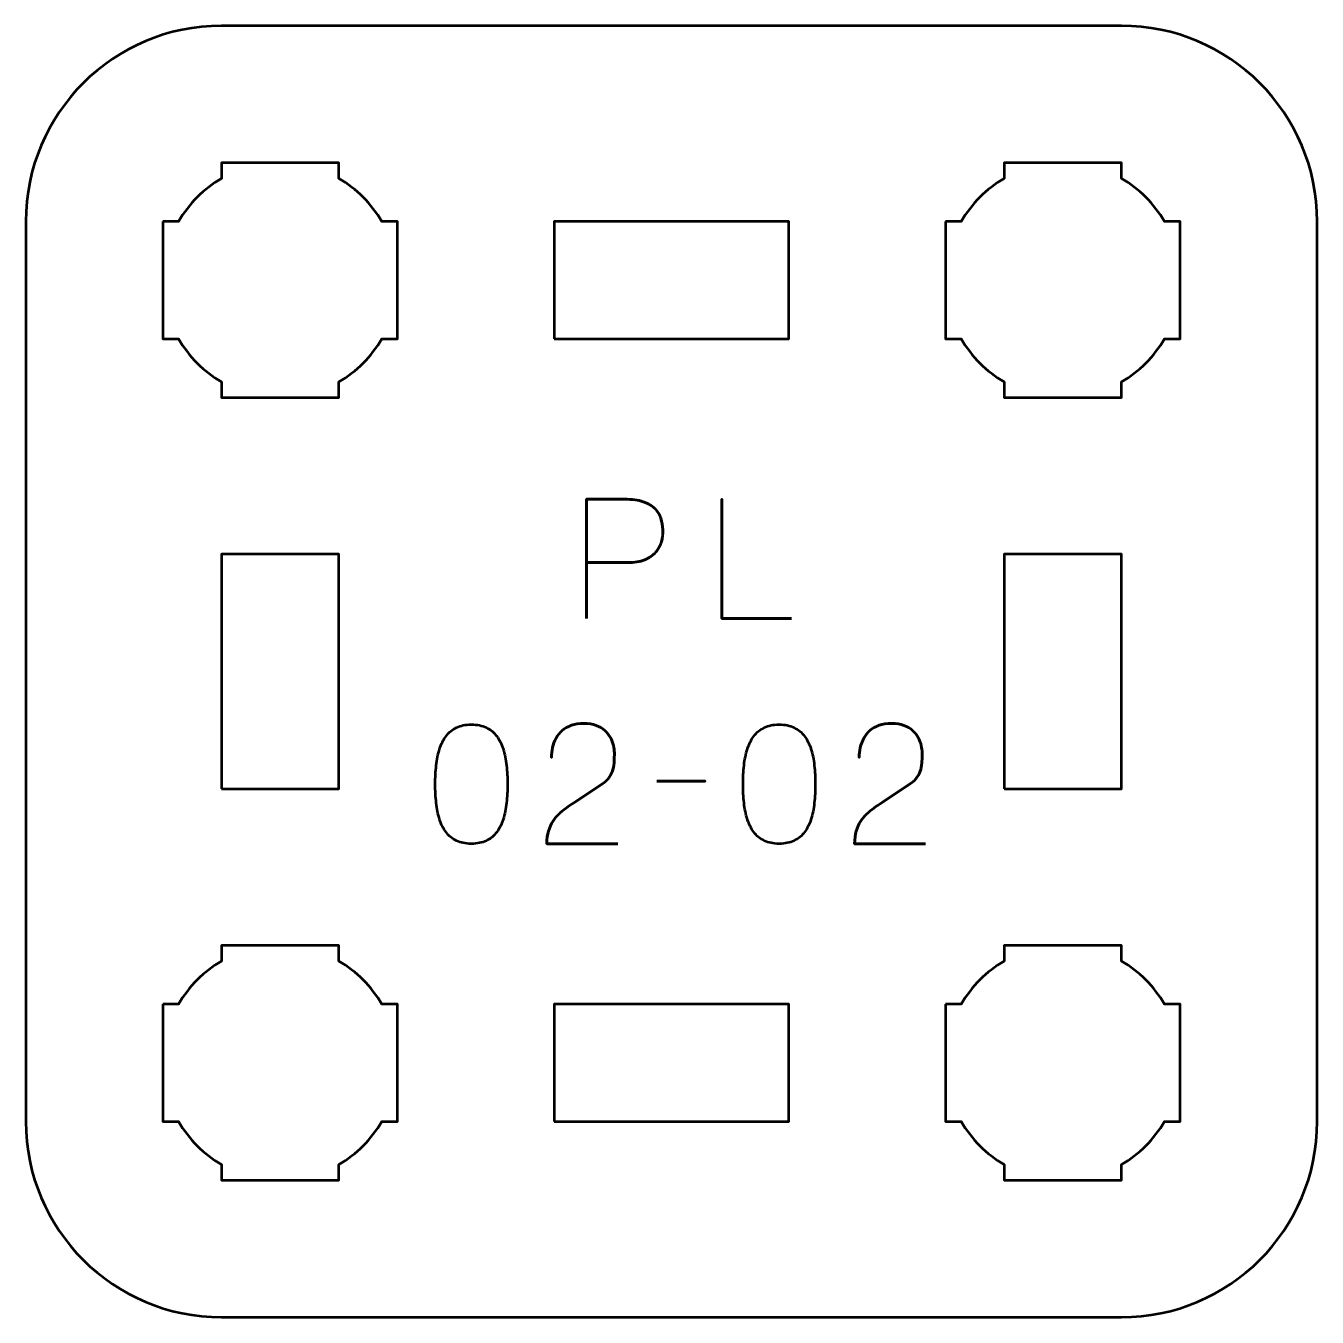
# Model space of a CAD drawing. Header units: centimetres. Extents: x -12.15 to -8.85, y -16.5 to -13.2.
import ezdxf

# ---------------------------------------------------------------- set-up
doc = ezdxf.new("R2010")
doc.units = ezdxf.units.CM
doc.header["$MEASUREMENT"] = 0
doc.layers.add('Layer 1', color=7, linetype='Continuous')

msp = doc.modelspace()

# ---------------------------------------------------------------- linework, layer by layer
at = {"layer": 'Layer 1', "lineweight": 53}
for points in [[(-10.8, -14), (-10.2, -14), (-10.2, -13.7), (-10.8, -13.7), (-10.8, -14)], [(-11.65, -15.15), (-11.35, -15.15), (-11.35, -14.55), (-11.65, -14.55), (-11.65, -15.15)], [(-9.65, -15.15), (-9.35, -15.15), (-9.35, -14.55), (-9.65, -14.55), (-9.65, -15.15)], [(-10.8, -16), (-10.2, -16), (-10.2, -15.7), (-10.8, -15.7), (-10.8, -16)]]:
    msp.add_lwpolyline(points, close=True, dxfattribs=at)
for points, knots in [([(-12.15, -16), (-12.15, -16), (-12.15, -13.7), (-12.15, -13.7), (-12.15, -13.7), (-12.15, -13.42391), (-11.92609, -13.2), (-11.65, -13.2), (-11.65, -13.2), (-11.65, -13.2), (-9.35, -13.2), (-9.35, -13.2), (-9.35, -13.2), (-9.07391, -13.2), (-8.85, -13.42391), (-8.85, -13.7), (-8.85, -13.7), (-8.85, -13.7), (-8.85, -16), (-8.85, -16), (-8.85, -16), (-8.85, -16.27609), (-9.07391, -16.5), (-9.35, -16.5), (-9.35, -16.5), (-9.35, -16.5), (-11.65, -16.5), (-11.65, -16.5), (-11.65, -16.5), (-11.92609, -16.5), (-12.15, -16.27609), (-12.15, -16)], [0, 0, 0, 0, 0.125, 0.125, 0.125, 0.125, 0.25, 0.25, 0.25, 0.25, 0.375, 0.375, 0.375, 0.375, 0.5, 0.5, 0.5, 0.5, 0.625, 0.625, 0.625, 0.625, 0.75, 0.75, 0.75, 0.75, 0.875, 0.875, 0.875, 0.875, 1, 1, 1, 1]), ([(-11.8, -13.7), (-11.8, -13.7), (-11.75985, -13.7), (-11.75985, -13.7), (-11.75985, -13.7), (-11.7335, -13.65447), (-11.69553, -13.6165), (-11.65, -13.59015), (-11.65, -13.59015), (-11.65, -13.59015), (-11.65, -13.55), (-11.65, -13.55), (-11.65, -13.55), (-11.65, -13.55), (-11.5, -13.55), (-11.5, -13.55), (-11.5, -13.55), (-11.5, -13.55), (-11.35, -13.55), (-11.35, -13.55), (-11.35, -13.55), (-11.35, -13.55), (-11.35, -13.59015), (-11.35, -13.59015), (-11.35, -13.59015), (-11.30447, -13.6165), (-11.2665, -13.65447), (-11.24015, -13.7), (-11.24015, -13.7), (-11.24015, -13.7), (-11.2, -13.7), (-11.2, -13.7), (-11.2, -13.7), (-11.2, -13.7), (-11.2, -13.85), (-11.2, -13.85), (-11.2, -13.85), (-11.2, -13.85), (-11.2, -14), (-11.2, -14), (-11.2, -14), (-11.2, -14), (-11.24015, -14), (-11.24015, -14), (-11.24015, -14), (-11.2665, -14.04553), (-11.30447, -14.0835), (-11.35, -14.10985), (-11.35, -14.10985), (-11.35, -14.10985), (-11.35, -14.15), (-11.35, -14.15), (-11.35, -14.15), (-11.35, -14.15), (-11.5, -14.15), (-11.5, -14.15), (-11.5, -14.15), (-11.5, -14.15), (-11.65, -14.15), (-11.65, -14.15), (-11.65, -14.15), (-11.65, -14.15), (-11.65, -14.10985), (-11.65, -14.10985), (-11.65, -14.10985), (-11.69553, -14.0835), (-11.7335, -14.04553), (-11.75985, -14), (-11.75985, -14), (-11.75985, -14), (-11.8, -14), (-11.8, -14), (-11.8, -14), (-11.8, -14), (-11.8, -13.85), (-11.8, -13.85), (-11.8, -13.85), (-11.8, -13.85), (-11.8, -13.7), (-11.8, -13.7)], [0, 0, 0, 0, 0.05, 0.05, 0.05, 0.05, 0.1, 0.1, 0.1, 0.1, 0.15, 0.15, 0.15, 0.15, 0.2, 0.2, 0.2, 0.2, 0.25, 0.25, 0.25, 0.25, 0.3, 0.3, 0.3, 0.3, 0.35, 0.35, 0.35, 0.35, 0.4, 0.4, 0.4, 0.4, 0.45, 0.45, 0.45, 0.45, 0.5, 0.5, 0.5, 0.5, 0.55, 0.55, 0.55, 0.55, 0.6, 0.6, 0.6, 0.6, 0.65, 0.65, 0.65, 0.65, 0.7, 0.7, 0.7, 0.7, 0.75, 0.75, 0.75, 0.75, 0.8, 0.8, 0.8, 0.8, 0.85, 0.85, 0.85, 0.85, 0.9, 0.9, 0.9, 0.9, 0.95, 0.95, 0.95, 0.95, 1, 1, 1, 1]), ([(-9.8, -13.7), (-9.8, -13.7), (-9.75985, -13.7), (-9.75985, -13.7), (-9.75985, -13.7), (-9.7335, -13.65447), (-9.69553, -13.6165), (-9.65, -13.59015), (-9.65, -13.59015), (-9.65, -13.59015), (-9.65, -13.55), (-9.65, -13.55), (-9.65, -13.55), (-9.65, -13.55), (-9.5, -13.55), (-9.5, -13.55), (-9.5, -13.55), (-9.5, -13.55), (-9.35, -13.55), (-9.35, -13.55), (-9.35, -13.55), (-9.35, -13.55), (-9.35, -13.59015), (-9.35, -13.59015), (-9.35, -13.59015), (-9.30447, -13.6165), (-9.2665, -13.65447), (-9.24015, -13.7), (-9.24015, -13.7), (-9.24015, -13.7), (-9.2, -13.7), (-9.2, -13.7), (-9.2, -13.7), (-9.2, -13.7), (-9.2, -13.85), (-9.2, -13.85), (-9.2, -13.85), (-9.2, -13.85), (-9.2, -14), (-9.2, -14), (-9.2, -14), (-9.2, -14), (-9.24015, -14), (-9.24015, -14), (-9.24015, -14), (-9.2665, -14.04553), (-9.30447, -14.0835), (-9.35, -14.10985), (-9.35, -14.10985), (-9.35, -14.10985), (-9.35, -14.15), (-9.35, -14.15), (-9.35, -14.15), (-9.35, -14.15), (-9.5, -14.15), (-9.5, -14.15), (-9.5, -14.15), (-9.5, -14.15), (-9.65, -14.15), (-9.65, -14.15), (-9.65, -14.15), (-9.65, -14.15), (-9.65, -14.10985), (-9.65, -14.10985), (-9.65, -14.10985), (-9.69553, -14.0835), (-9.7335, -14.04553), (-9.75985, -14), (-9.75985, -14), (-9.75985, -14), (-9.8, -14), (-9.8, -14), (-9.8, -14), (-9.8, -14), (-9.8, -13.85), (-9.8, -13.85), (-9.8, -13.85), (-9.8, -13.85), (-9.8, -13.7), (-9.8, -13.7)], [0, 0, 0, 0, 0.05, 0.05, 0.05, 0.05, 0.1, 0.1, 0.1, 0.1, 0.15, 0.15, 0.15, 0.15, 0.2, 0.2, 0.2, 0.2, 0.25, 0.25, 0.25, 0.25, 0.3, 0.3, 0.3, 0.3, 0.35, 0.35, 0.35, 0.35, 0.4, 0.4, 0.4, 0.4, 0.45, 0.45, 0.45, 0.45, 0.5, 0.5, 0.5, 0.5, 0.55, 0.55, 0.55, 0.55, 0.6, 0.6, 0.6, 0.6, 0.65, 0.65, 0.65, 0.65, 0.7, 0.7, 0.7, 0.7, 0.75, 0.75, 0.75, 0.75, 0.8, 0.8, 0.8, 0.8, 0.85, 0.85, 0.85, 0.85, 0.9, 0.9, 0.9, 0.9, 0.95, 0.95, 0.95, 0.95, 1, 1, 1, 1]), ([(-11.8, -15.7), (-11.8, -15.7), (-11.75985, -15.7), (-11.75985, -15.7), (-11.75985, -15.7), (-11.7335, -15.65447), (-11.69553, -15.6165), (-11.65, -15.59015), (-11.65, -15.59015), (-11.65, -15.59015), (-11.65, -15.55), (-11.65, -15.55), (-11.65, -15.55), (-11.65, -15.55), (-11.5, -15.55), (-11.5, -15.55), (-11.5, -15.55), (-11.5, -15.55), (-11.35, -15.55), (-11.35, -15.55), (-11.35, -15.55), (-11.35, -15.55), (-11.35, -15.59015), (-11.35, -15.59015), (-11.35, -15.59015), (-11.30447, -15.6165), (-11.2665, -15.65447), (-11.24015, -15.7), (-11.24015, -15.7), (-11.24015, -15.7), (-11.2, -15.7), (-11.2, -15.7), (-11.2, -15.7), (-11.2, -15.7), (-11.2, -15.85), (-11.2, -15.85), (-11.2, -15.85), (-11.2, -15.85), (-11.2, -16), (-11.2, -16), (-11.2, -16), (-11.2, -16), (-11.24015, -16), (-11.24015, -16), (-11.24015, -16), (-11.2665, -16.04553), (-11.30447, -16.0835), (-11.35, -16.10985), (-11.35, -16.10985), (-11.35, -16.10985), (-11.35, -16.15), (-11.35, -16.15), (-11.35, -16.15), (-11.35, -16.15), (-11.5, -16.15), (-11.5, -16.15), (-11.5, -16.15), (-11.5, -16.15), (-11.65, -16.15), (-11.65, -16.15), (-11.65, -16.15), (-11.65, -16.15), (-11.65, -16.10985), (-11.65, -16.10985), (-11.65, -16.10985), (-11.69553, -16.0835), (-11.7335, -16.04553), (-11.75985, -16), (-11.75985, -16), (-11.75985, -16), (-11.8, -16), (-11.8, -16), (-11.8, -16), (-11.8, -16), (-11.8, -15.85), (-11.8, -15.85), (-11.8, -15.85), (-11.8, -15.85), (-11.8, -15.7), (-11.8, -15.7)], [0, 0, 0, 0, 0.05, 0.05, 0.05, 0.05, 0.1, 0.1, 0.1, 0.1, 0.15, 0.15, 0.15, 0.15, 0.2, 0.2, 0.2, 0.2, 0.25, 0.25, 0.25, 0.25, 0.3, 0.3, 0.3, 0.3, 0.35, 0.35, 0.35, 0.35, 0.4, 0.4, 0.4, 0.4, 0.45, 0.45, 0.45, 0.45, 0.5, 0.5, 0.5, 0.5, 0.55, 0.55, 0.55, 0.55, 0.6, 0.6, 0.6, 0.6, 0.65, 0.65, 0.65, 0.65, 0.7, 0.7, 0.7, 0.7, 0.75, 0.75, 0.75, 0.75, 0.8, 0.8, 0.8, 0.8, 0.85, 0.85, 0.85, 0.85, 0.9, 0.9, 0.9, 0.9, 0.95, 0.95, 0.95, 0.95, 1, 1, 1, 1]), ([(-9.8, -15.7), (-9.8, -15.7), (-9.75985, -15.7), (-9.75985, -15.7), (-9.75985, -15.7), (-9.7335, -15.65447), (-9.69553, -15.6165), (-9.65, -15.59015), (-9.65, -15.59015), (-9.65, -15.59015), (-9.65, -15.55), (-9.65, -15.55), (-9.65, -15.55), (-9.65, -15.55), (-9.5, -15.55), (-9.5, -15.55), (-9.5, -15.55), (-9.5, -15.55), (-9.35, -15.55), (-9.35, -15.55), (-9.35, -15.55), (-9.35, -15.55), (-9.35, -15.59015), (-9.35, -15.59015), (-9.35, -15.59015), (-9.30447, -15.6165), (-9.2665, -15.65447), (-9.24015, -15.7), (-9.24015, -15.7), (-9.24015, -15.7), (-9.2, -15.7), (-9.2, -15.7), (-9.2, -15.7), (-9.2, -15.7), (-9.2, -15.85), (-9.2, -15.85), (-9.2, -15.85), (-9.2, -15.85), (-9.2, -16), (-9.2, -16), (-9.2, -16), (-9.2, -16), (-9.24015, -16), (-9.24015, -16), (-9.24015, -16), (-9.2665, -16.04553), (-9.30447, -16.0835), (-9.35, -16.10985), (-9.35, -16.10985), (-9.35, -16.10985), (-9.35, -16.15), (-9.35, -16.15), (-9.35, -16.15), (-9.35, -16.15), (-9.5, -16.15), (-9.5, -16.15), (-9.5, -16.15), (-9.5, -16.15), (-9.65, -16.15), (-9.65, -16.15), (-9.65, -16.15), (-9.65, -16.15), (-9.65, -16.10985), (-9.65, -16.10985), (-9.65, -16.10985), (-9.69553, -16.0835), (-9.7335, -16.04553), (-9.75985, -16), (-9.75985, -16), (-9.75985, -16), (-9.8, -16), (-9.8, -16), (-9.8, -16), (-9.8, -16), (-9.8, -15.85), (-9.8, -15.85), (-9.8, -15.85), (-9.8, -15.85), (-9.8, -15.7), (-9.8, -15.7)], [0, 0, 0, 0, 0.05, 0.05, 0.05, 0.05, 0.1, 0.1, 0.1, 0.1, 0.15, 0.15, 0.15, 0.15, 0.2, 0.2, 0.2, 0.2, 0.25, 0.25, 0.25, 0.25, 0.3, 0.3, 0.3, 0.3, 0.35, 0.35, 0.35, 0.35, 0.4, 0.4, 0.4, 0.4, 0.45, 0.45, 0.45, 0.45, 0.5, 0.5, 0.5, 0.5, 0.55, 0.55, 0.55, 0.55, 0.6, 0.6, 0.6, 0.6, 0.65, 0.65, 0.65, 0.65, 0.7, 0.7, 0.7, 0.7, 0.75, 0.75, 0.75, 0.75, 0.8, 0.8, 0.8, 0.8, 0.85, 0.85, 0.85, 0.85, 0.9, 0.9, 0.9, 0.9, 0.95, 0.95, 0.95, 0.95, 1, 1, 1, 1])]:
    msp.add_open_spline(points, degree=3, knots=knots, dxfattribs=at)
at = {"layer": 'Layer 1', "color": 5, "lineweight": 53}
for points, knots in [([(-10.71759, -14.71494), (-10.71759, -14.71494), (-10.71759, -14.40972), (-10.71759, -14.40972), (-10.71759, -14.40972), (-10.71759, -14.40972), (-10.62022, -14.40972), (-10.62022, -14.40972), (-10.62022, -14.40972), (-10.60075, -14.40979), (-10.58474, -14.41198), (-10.57211, -14.41621), (-10.57211, -14.41621), (-10.55955, -14.42037), (-10.54967, -14.42616), (-10.54254, -14.4335), (-10.54254, -14.4335), (-10.53542, -14.44076), (-10.53034, -14.44909), (-10.52723, -14.45847), (-10.52723, -14.45847), (-10.5242, -14.46786), (-10.52244, -14.47766), (-10.52201, -14.48804), (-10.52201, -14.48804), (-10.52152, -14.49841), (-10.52272, -14.50857), (-10.52554, -14.51844), (-10.52554, -14.51844), (-10.52843, -14.52832), (-10.5333, -14.53728), (-10.54029, -14.54533), (-10.54029, -14.54533), (-10.5472, -14.55337), (-10.55658, -14.55979), (-10.56837, -14.56452), (-10.56837, -14.56452), (-10.58015, -14.56931), (-10.59475, -14.57171), (-10.61218, -14.57185), (-10.61218, -14.57185), (-10.61218, -14.57185), (-10.71759, -14.57185), (-10.71759, -14.57185), (-10.71759, -14.57185), (-10.71759, -14.57185), (-10.61218, -14.57185), (-10.61218, -14.57185), (-10.61218, -14.57185), (-10.59511, -14.57171), (-10.58064, -14.56931), (-10.56893, -14.56452), (-10.56893, -14.56452), (-10.55715, -14.55979), (-10.54776, -14.55337), (-10.54071, -14.54533), (-10.54071, -14.54533), (-10.53372, -14.53728), (-10.52871, -14.52832), (-10.52575, -14.51844), (-10.52575, -14.51844), (-10.52279, -14.50857), (-10.52152, -14.49841), (-10.52201, -14.48804), (-10.52201, -14.48804), (-10.52244, -14.47766), (-10.5242, -14.46786), (-10.52737, -14.45847), (-10.52737, -14.45847), (-10.53048, -14.44909), (-10.5357, -14.44076), (-10.54283, -14.4335), (-10.54283, -14.4335), (-10.55002, -14.42616), (-10.5599, -14.42037), (-10.57246, -14.41621), (-10.57246, -14.41621), (-10.58509, -14.41198), (-10.60096, -14.40979), (-10.62022, -14.40972), (-10.62022, -14.40972), (-10.62022, -14.40972), (-10.71759, -14.40972), (-10.71759, -14.40972), (-10.71759, -14.40972), (-10.71759, -14.40972), (-10.71759, -14.71494), (-10.71759, -14.71494)], [0, 0, 0, 0, 0.0454545, 0.0454545, 0.0454545, 0.0454545, 0.0909091, 0.0909091, 0.0909091, 0.0909091, 0.1363636, 0.1363636, 0.1363636, 0.1363636, 0.1818182, 0.1818182, 0.1818182, 0.1818182, 0.2272727, 0.2272727, 0.2272727, 0.2272727, 0.2727273, 0.2727273, 0.2727273, 0.2727273, 0.3181818, 0.3181818, 0.3181818, 0.3181818, 0.3636364, 0.3636364, 0.3636364, 0.3636364, 0.4090909, 0.4090909, 0.4090909, 0.4090909, 0.4545455, 0.4545455, 0.4545455, 0.4545455, 0.5, 0.5, 0.5, 0.5, 0.5454545, 0.5454545, 0.5454545, 0.5454545, 0.5909091, 0.5909091, 0.5909091, 0.5909091, 0.6363636, 0.6363636, 0.6363636, 0.6363636, 0.6818182, 0.6818182, 0.6818182, 0.6818182, 0.7272727, 0.7272727, 0.7272727, 0.7272727, 0.7727273, 0.7727273, 0.7727273, 0.7727273, 0.8181818, 0.8181818, 0.8181818, 0.8181818, 0.8636364, 0.8636364, 0.8636364, 0.8636364, 0.9090909, 0.9090909, 0.9090909, 0.9090909, 0.9545455, 0.9545455, 0.9545455, 0.9545455, 1, 1, 1, 1]), ([(-10.19309, -14.71494), (-10.19309, -14.71494), (-10.37131, -14.71494), (-10.37131, -14.71494), (-10.37131, -14.71494), (-10.37131, -14.71494), (-10.37131, -14.40972), (-10.37131, -14.40972), (-10.37131, -14.40972), (-10.37131, -14.40972), (-10.37131, -14.71494), (-10.37131, -14.71494), (-10.37131, -14.71494), (-10.37131, -14.71494), (-10.19309, -14.71494), (-10.19309, -14.71494)], [0, 0, 0, 0, 0.25, 0.25, 0.25, 0.25, 0.5, 0.5, 0.5, 0.5, 0.75, 0.75, 0.75, 0.75, 1, 1, 1, 1]), ([(-11.01138, -15.29025), (-10.99657, -15.29018), (-10.9838, -15.28757), (-10.97314, -15.28249), (-10.97314, -15.28249), (-10.96256, -15.27741), (-10.95374, -15.27014), (-10.94669, -15.2609), (-10.94669, -15.2609), (-10.9397, -15.25159), (-10.9342, -15.24058), (-10.93011, -15.22788), (-10.93011, -15.22788), (-10.92608, -15.21518), (-10.92319, -15.20128), (-10.92157, -15.18604), (-10.92157, -15.18604), (-10.91987, -15.1708), (-10.91903, -15.15478), (-10.9191, -15.13785), (-10.9191, -15.13785), (-10.91903, -15.12099), (-10.91987, -15.10497), (-10.92157, -15.0898), (-10.92157, -15.0898), (-10.92319, -15.07463), (-10.92608, -15.06066), (-10.93011, -15.04796), (-10.93011, -15.04796), (-10.9342, -15.03533), (-10.9397, -15.02433), (-10.94669, -15.01494), (-10.94669, -15.01494), (-10.95374, -15.00563), (-10.96256, -14.99836), (-10.97314, -14.99328), (-10.97314, -14.99328), (-10.9838, -14.98813), (-10.99657, -14.98552), (-11.01138, -14.98545), (-11.01138, -14.98545), (-11.0262, -14.98552), (-11.03897, -14.98813), (-11.04963, -14.99328), (-11.04963, -14.99328), (-11.06021, -14.99836), (-11.06903, -15.00563), (-11.07608, -15.01494), (-11.07608, -15.01494), (-11.08307, -15.02433), (-11.08857, -15.03533), (-11.09266, -15.04796), (-11.09266, -15.04796), (-11.09669, -15.06066), (-11.09958, -15.07463), (-11.1012, -15.0898), (-11.1012, -15.0898), (-11.10289, -15.10497), (-11.10374, -15.12099), (-11.10367, -15.13785), (-11.10367, -15.13785), (-11.10374, -15.15478), (-11.10289, -15.1708), (-11.1012, -15.18604), (-11.1012, -15.18604), (-11.09958, -15.20128), (-11.09669, -15.21518), (-11.09266, -15.22788), (-11.09266, -15.22788), (-11.08857, -15.24058), (-11.08307, -15.25159), (-11.07608, -15.2609), (-11.07608, -15.2609), (-11.06903, -15.27014), (-11.06021, -15.27741), (-11.04963, -15.28249), (-11.04963, -15.28249), (-11.03897, -15.28757), (-11.0262, -15.29018), (-11.01138, -15.29025)], [0, 0, 0, 0, 0.05, 0.05, 0.05, 0.05, 0.1, 0.1, 0.1, 0.1, 0.15, 0.15, 0.15, 0.15, 0.2, 0.2, 0.2, 0.2, 0.25, 0.25, 0.25, 0.25, 0.3, 0.3, 0.3, 0.3, 0.35, 0.35, 0.35, 0.35, 0.4, 0.4, 0.4, 0.4, 0.45, 0.45, 0.45, 0.45, 0.5, 0.5, 0.5, 0.5, 0.55, 0.55, 0.55, 0.55, 0.6, 0.6, 0.6, 0.6, 0.65, 0.65, 0.65, 0.65, 0.7, 0.7, 0.7, 0.7, 0.75, 0.75, 0.75, 0.75, 0.8, 0.8, 0.8, 0.8, 0.85, 0.85, 0.85, 0.85, 0.9, 0.9, 0.9, 0.9, 0.95, 0.95, 0.95, 0.95, 1, 1, 1, 1]), ([(-11.01138, -15.29025), (-10.99657, -15.29018), (-10.9838, -15.28757), (-10.97314, -15.28249), (-10.97314, -15.28249), (-10.96256, -15.27741), (-10.95374, -15.27014), (-10.94669, -15.2609), (-10.94669, -15.2609), (-10.9397, -15.25159), (-10.9342, -15.24058), (-10.93011, -15.22788), (-10.93011, -15.22788), (-10.92608, -15.21518), (-10.92319, -15.20128), (-10.92157, -15.18604), (-10.92157, -15.18604), (-10.91987, -15.1708), (-10.91903, -15.15478), (-10.9191, -15.13785), (-10.9191, -15.13785), (-10.91903, -15.12099), (-10.91987, -15.10497), (-10.92157, -15.0898), (-10.92157, -15.0898), (-10.92319, -15.07463), (-10.92608, -15.06066), (-10.93011, -15.04796), (-10.93011, -15.04796), (-10.9342, -15.03533), (-10.9397, -15.02433), (-10.94669, -15.01494), (-10.94669, -15.01494), (-10.95374, -15.00563), (-10.96256, -14.99836), (-10.97314, -14.99328), (-10.97314, -14.99328), (-10.9838, -14.98813), (-10.99657, -14.98552), (-11.01138, -14.98545), (-11.01138, -14.98545), (-11.0262, -14.98552), (-11.03897, -14.98813), (-11.04963, -14.99328), (-11.04963, -14.99328), (-11.06021, -14.99836), (-11.06903, -15.00563), (-11.07608, -15.01494), (-11.07608, -15.01494), (-11.08307, -15.02433), (-11.08857, -15.03533), (-11.09266, -15.04796), (-11.09266, -15.04796), (-11.09669, -15.06066), (-11.09958, -15.07463), (-11.1012, -15.0898), (-11.1012, -15.0898), (-11.10289, -15.10497), (-11.10374, -15.12099), (-11.10367, -15.13785), (-11.10367, -15.13785), (-11.10374, -15.15478), (-11.10289, -15.1708), (-11.1012, -15.18604), (-11.1012, -15.18604), (-11.09958, -15.20128), (-11.09669, -15.21518), (-11.09266, -15.22788), (-11.09266, -15.22788), (-11.08857, -15.24058), (-11.08307, -15.25159), (-11.07608, -15.2609), (-11.07608, -15.2609), (-11.06903, -15.27014), (-11.06021, -15.27741), (-11.04963, -15.28249), (-11.04963, -15.28249), (-11.03897, -15.28757), (-11.0262, -15.29018), (-11.01138, -15.29025)], [0, 0, 0, 0, 0.05, 0.05, 0.05, 0.05, 0.1, 0.1, 0.1, 0.1, 0.15, 0.15, 0.15, 0.15, 0.2, 0.2, 0.2, 0.2, 0.25, 0.25, 0.25, 0.25, 0.3, 0.3, 0.3, 0.3, 0.35, 0.35, 0.35, 0.35, 0.4, 0.4, 0.4, 0.4, 0.45, 0.45, 0.45, 0.45, 0.5, 0.5, 0.5, 0.5, 0.55, 0.55, 0.55, 0.55, 0.6, 0.6, 0.6, 0.6, 0.65, 0.65, 0.65, 0.65, 0.7, 0.7, 0.7, 0.7, 0.75, 0.75, 0.75, 0.75, 0.8, 0.8, 0.8, 0.8, 0.85, 0.85, 0.85, 0.85, 0.9, 0.9, 0.9, 0.9, 0.95, 0.95, 0.95, 0.95, 1, 1, 1, 1]), ([(-10.63716, -15.29025), (-10.63716, -15.29025), (-10.81877, -15.29025), (-10.81877, -15.29025), (-10.81877, -15.29025), (-10.81842, -15.27797), (-10.81687, -15.26711), (-10.81425, -15.25779), (-10.81425, -15.25779), (-10.81157, -15.24848), (-10.80798, -15.2403), (-10.80353, -15.23324), (-10.80353, -15.23324), (-10.79901, -15.22619), (-10.79386, -15.21991), (-10.78801, -15.2144), (-10.78801, -15.2144), (-10.78215, -15.20883), (-10.77587, -15.20375), (-10.7691, -15.19895), (-10.7691, -15.19895), (-10.76233, -15.19422), (-10.75534, -15.1895), (-10.74807, -15.18484), (-10.74807, -15.18484), (-10.74807, -15.18484), (-10.67568, -15.13658), (-10.67568, -15.13658), (-10.67568, -15.13658), (-10.66828, -15.13136), (-10.66249, -15.12565), (-10.6584, -15.11951), (-10.6584, -15.11951), (-10.65424, -15.11337), (-10.65134, -15.10688), (-10.64958, -15.10003), (-10.64958, -15.10003), (-10.64789, -15.09326), (-10.64683, -15.08628), (-10.64648, -15.07922), (-10.64648, -15.07922), (-10.64612, -15.07209), (-10.64598, -15.06497), (-10.64605, -15.05784), (-10.64605, -15.05784), (-10.64605, -15.05199), (-10.64683, -15.04571), (-10.64838, -15.03893), (-10.64838, -15.03893), (-10.65, -15.03223), (-10.65254, -15.02553), (-10.65614, -15.0189), (-10.65614, -15.0189), (-10.65974, -15.01226), (-10.66454, -15.0062), (-10.67053, -15.00069), (-10.67053, -15.00069), (-10.67653, -14.99526), (-10.68394, -14.99089), (-10.69276, -14.98757), (-10.69276, -14.98757), (-10.70158, -14.98425), (-10.71195, -14.98256), (-10.72394, -14.98249), (-10.72394, -14.98249), (-10.73601, -14.98256), (-10.74666, -14.98425), (-10.75584, -14.9875), (-10.75584, -14.9875), (-10.76501, -14.99074), (-10.77284, -14.99526), (-10.77933, -15.00097), (-10.77933, -15.00097), (-10.78582, -15.00669), (-10.79104, -15.01332), (-10.79513, -15.02073), (-10.79513, -15.02073), (-10.79923, -15.02814), (-10.80219, -15.03604), (-10.80409, -15.04437), (-10.80409, -15.04437), (-10.806, -15.05269), (-10.80692, -15.06116), (-10.80692, -15.0697), (-10.80692, -15.0697), (-10.80692, -15.06116), (-10.806, -15.05269), (-10.80409, -15.04437), (-10.80409, -15.04437), (-10.80219, -15.03604), (-10.79923, -15.02814), (-10.79513, -15.02073), (-10.79513, -15.02073), (-10.79104, -15.01332), (-10.78582, -15.00669), (-10.77933, -15.00097), (-10.77933, -15.00097), (-10.77284, -14.99526), (-10.76501, -14.99074), (-10.75584, -14.9875), (-10.75584, -14.9875), (-10.74666, -14.98425), (-10.73601, -14.98256), (-10.72394, -14.98249), (-10.72394, -14.98249), (-10.71195, -14.98256), (-10.70158, -14.98425), (-10.69276, -14.98757), (-10.69276, -14.98757), (-10.68394, -14.99089), (-10.67653, -14.99526), (-10.67053, -15.00069), (-10.67053, -15.00069), (-10.66454, -15.0062), (-10.65974, -15.01226), (-10.65614, -15.0189), (-10.65614, -15.0189), (-10.65254, -15.02553), (-10.65, -15.03223), (-10.64838, -15.03893), (-10.64838, -15.03893), (-10.64683, -15.04571), (-10.64605, -15.05199), (-10.64605, -15.05784), (-10.64605, -15.05784), (-10.64598, -15.06497), (-10.64612, -15.07209), (-10.64648, -15.07922), (-10.64648, -15.07922), (-10.64683, -15.08628), (-10.64789, -15.09326), (-10.64958, -15.10003), (-10.64958, -15.10003), (-10.65134, -15.10688), (-10.65424, -15.11337), (-10.6584, -15.11951), (-10.6584, -15.11951), (-10.66249, -15.12565), (-10.66828, -15.13136), (-10.67568, -15.13658), (-10.67568, -15.13658), (-10.67568, -15.13658), (-10.74807, -15.18484), (-10.74807, -15.18484), (-10.74807, -15.18484), (-10.75534, -15.1895), (-10.76233, -15.19422), (-10.7691, -15.19895), (-10.7691, -15.19895), (-10.77587, -15.20375), (-10.78215, -15.20883), (-10.78801, -15.2144), (-10.78801, -15.2144), (-10.79386, -15.21991), (-10.79901, -15.22619), (-10.80353, -15.23324), (-10.80353, -15.23324), (-10.80798, -15.2403), (-10.81157, -15.24848), (-10.81425, -15.25779), (-10.81425, -15.25779), (-10.81687, -15.26711), (-10.81842, -15.27797), (-10.81877, -15.29025), (-10.81877, -15.29025), (-10.81877, -15.29025), (-10.63716, -15.29025), (-10.63716, -15.29025)], [0, 0, 0, 0, 0.0238095, 0.0238095, 0.0238095, 0.0238095, 0.047619, 0.047619, 0.047619, 0.047619, 0.0714286, 0.0714286, 0.0714286, 0.0714286, 0.0952381, 0.0952381, 0.0952381, 0.0952381, 0.1190476, 0.1190476, 0.1190476, 0.1190476, 0.1428571, 0.1428571, 0.1428571, 0.1428571, 0.1666667, 0.1666667, 0.1666667, 0.1666667, 0.1904762, 0.1904762, 0.1904762, 0.1904762, 0.2142857, 0.2142857, 0.2142857, 0.2142857, 0.2380952, 0.2380952, 0.2380952, 0.2380952, 0.2619048, 0.2619048, 0.2619048, 0.2619048, 0.2857143, 0.2857143, 0.2857143, 0.2857143, 0.3095238, 0.3095238, 0.3095238, 0.3095238, 0.3333333, 0.3333333, 0.3333333, 0.3333333, 0.3571429, 0.3571429, 0.3571429, 0.3571429, 0.3809524, 0.3809524, 0.3809524, 0.3809524, 0.4047619, 0.4047619, 0.4047619, 0.4047619, 0.4285714, 0.4285714, 0.4285714, 0.4285714, 0.452381, 0.452381, 0.452381, 0.452381, 0.4761905, 0.4761905, 0.4761905, 0.4761905, 0.5, 0.5, 0.5, 0.5, 0.5238095, 0.5238095, 0.5238095, 0.5238095, 0.547619, 0.547619, 0.547619, 0.547619, 0.5714286, 0.5714286, 0.5714286, 0.5714286, 0.5952381, 0.5952381, 0.5952381, 0.5952381, 0.6190476, 0.6190476, 0.6190476, 0.6190476, 0.6428571, 0.6428571, 0.6428571, 0.6428571, 0.6666667, 0.6666667, 0.6666667, 0.6666667, 0.6904762, 0.6904762, 0.6904762, 0.6904762, 0.7142857, 0.7142857, 0.7142857, 0.7142857, 0.7380952, 0.7380952, 0.7380952, 0.7380952, 0.7619048, 0.7619048, 0.7619048, 0.7619048, 0.7857143, 0.7857143, 0.7857143, 0.7857143, 0.8095238, 0.8095238, 0.8095238, 0.8095238, 0.8333333, 0.8333333, 0.8333333, 0.8333333, 0.8571429, 0.8571429, 0.8571429, 0.8571429, 0.8809524, 0.8809524, 0.8809524, 0.8809524, 0.9047619, 0.9047619, 0.9047619, 0.9047619, 0.9285714, 0.9285714, 0.9285714, 0.9285714, 0.952381, 0.952381, 0.952381, 0.952381, 0.9761905, 0.9761905, 0.9761905, 0.9761905, 1, 1, 1, 1]), ([(-10.22484, -15.29025), (-10.21003, -15.29018), (-10.19726, -15.28757), (-10.1866, -15.28249), (-10.1866, -15.28249), (-10.17602, -15.27741), (-10.1672, -15.27014), (-10.16015, -15.2609), (-10.16015, -15.2609), (-10.15316, -15.25159), (-10.14766, -15.24058), (-10.14357, -15.22788), (-10.14357, -15.22788), (-10.13954, -15.21518), (-10.13665, -15.20128), (-10.13503, -15.18604), (-10.13503, -15.18604), (-10.13333, -15.1708), (-10.13249, -15.15478), (-10.13256, -15.13785), (-10.13256, -15.13785), (-10.13249, -15.12099), (-10.13333, -15.10497), (-10.13503, -15.0898), (-10.13503, -15.0898), (-10.13665, -15.07463), (-10.13954, -15.06066), (-10.14357, -15.04796), (-10.14357, -15.04796), (-10.14766, -15.03533), (-10.15316, -15.02433), (-10.16015, -15.01494), (-10.16015, -15.01494), (-10.1672, -15.00563), (-10.17602, -14.99836), (-10.1866, -14.99328), (-10.1866, -14.99328), (-10.19726, -14.98813), (-10.21003, -14.98552), (-10.22484, -14.98545), (-10.22484, -14.98545), (-10.23966, -14.98552), (-10.25243, -14.98813), (-10.26309, -14.99328), (-10.26309, -14.99328), (-10.27367, -14.99836), (-10.28249, -15.00563), (-10.28954, -15.01494), (-10.28954, -15.01494), (-10.29653, -15.02433), (-10.30203, -15.03533), (-10.30612, -15.04796), (-10.30612, -15.04796), (-10.31015, -15.06066), (-10.31304, -15.07463), (-10.31466, -15.0898), (-10.31466, -15.0898), (-10.31635, -15.10497), (-10.3172, -15.12099), (-10.31713, -15.13785), (-10.31713, -15.13785), (-10.3172, -15.15478), (-10.31635, -15.1708), (-10.31466, -15.18604), (-10.31466, -15.18604), (-10.31304, -15.20128), (-10.31015, -15.21518), (-10.30612, -15.22788), (-10.30612, -15.22788), (-10.30203, -15.24058), (-10.29653, -15.25159), (-10.28954, -15.2609), (-10.28954, -15.2609), (-10.28249, -15.27014), (-10.27367, -15.27741), (-10.26309, -15.28249), (-10.26309, -15.28249), (-10.25243, -15.28757), (-10.23966, -15.29018), (-10.22484, -15.29025)], [0, 0, 0, 0, 0.05, 0.05, 0.05, 0.05, 0.1, 0.1, 0.1, 0.1, 0.15, 0.15, 0.15, 0.15, 0.2, 0.2, 0.2, 0.2, 0.25, 0.25, 0.25, 0.25, 0.3, 0.3, 0.3, 0.3, 0.35, 0.35, 0.35, 0.35, 0.4, 0.4, 0.4, 0.4, 0.45, 0.45, 0.45, 0.45, 0.5, 0.5, 0.5, 0.5, 0.55, 0.55, 0.55, 0.55, 0.6, 0.6, 0.6, 0.6, 0.65, 0.65, 0.65, 0.65, 0.7, 0.7, 0.7, 0.7, 0.75, 0.75, 0.75, 0.75, 0.8, 0.8, 0.8, 0.8, 0.85, 0.85, 0.85, 0.85, 0.9, 0.9, 0.9, 0.9, 0.95, 0.95, 0.95, 0.95, 1, 1, 1, 1]), ([(-10.22484, -15.29025), (-10.21003, -15.29018), (-10.19726, -15.28757), (-10.1866, -15.28249), (-10.1866, -15.28249), (-10.17602, -15.27741), (-10.1672, -15.27014), (-10.16015, -15.2609), (-10.16015, -15.2609), (-10.15316, -15.25159), (-10.14766, -15.24058), (-10.14357, -15.22788), (-10.14357, -15.22788), (-10.13954, -15.21518), (-10.13665, -15.20128), (-10.13503, -15.18604), (-10.13503, -15.18604), (-10.13333, -15.1708), (-10.13249, -15.15478), (-10.13256, -15.13785), (-10.13256, -15.13785), (-10.13249, -15.12099), (-10.13333, -15.10497), (-10.13503, -15.0898), (-10.13503, -15.0898), (-10.13665, -15.07463), (-10.13954, -15.06066), (-10.14357, -15.04796), (-10.14357, -15.04796), (-10.14766, -15.03533), (-10.15316, -15.02433), (-10.16015, -15.01494), (-10.16015, -15.01494), (-10.1672, -15.00563), (-10.17602, -14.99836), (-10.1866, -14.99328), (-10.1866, -14.99328), (-10.19726, -14.98813), (-10.21003, -14.98552), (-10.22484, -14.98545), (-10.22484, -14.98545), (-10.23966, -14.98552), (-10.25243, -14.98813), (-10.26309, -14.99328), (-10.26309, -14.99328), (-10.27367, -14.99836), (-10.28249, -15.00563), (-10.28954, -15.01494), (-10.28954, -15.01494), (-10.29653, -15.02433), (-10.30203, -15.03533), (-10.30612, -15.04796), (-10.30612, -15.04796), (-10.31015, -15.06066), (-10.31304, -15.07463), (-10.31466, -15.0898), (-10.31466, -15.0898), (-10.31635, -15.10497), (-10.3172, -15.12099), (-10.31713, -15.13785), (-10.31713, -15.13785), (-10.3172, -15.15478), (-10.31635, -15.1708), (-10.31466, -15.18604), (-10.31466, -15.18604), (-10.31304, -15.20128), (-10.31015, -15.21518), (-10.30612, -15.22788), (-10.30612, -15.22788), (-10.30203, -15.24058), (-10.29653, -15.25159), (-10.28954, -15.2609), (-10.28954, -15.2609), (-10.28249, -15.27014), (-10.27367, -15.27741), (-10.26309, -15.28249), (-10.26309, -15.28249), (-10.25243, -15.28757), (-10.23966, -15.29018), (-10.22484, -15.29025)], [0, 0, 0, 0, 0.05, 0.05, 0.05, 0.05, 0.1, 0.1, 0.1, 0.1, 0.15, 0.15, 0.15, 0.15, 0.2, 0.2, 0.2, 0.2, 0.25, 0.25, 0.25, 0.25, 0.3, 0.3, 0.3, 0.3, 0.35, 0.35, 0.35, 0.35, 0.4, 0.4, 0.4, 0.4, 0.45, 0.45, 0.45, 0.45, 0.5, 0.5, 0.5, 0.5, 0.55, 0.55, 0.55, 0.55, 0.6, 0.6, 0.6, 0.6, 0.65, 0.65, 0.65, 0.65, 0.7, 0.7, 0.7, 0.7, 0.75, 0.75, 0.75, 0.75, 0.8, 0.8, 0.8, 0.8, 0.85, 0.85, 0.85, 0.85, 0.9, 0.9, 0.9, 0.9, 0.95, 0.95, 0.95, 0.95, 1, 1, 1, 1]), ([(-9.85062, -15.29025), (-9.85062, -15.29025), (-10.03223, -15.29025), (-10.03223, -15.29025), (-10.03223, -15.29025), (-10.03188, -15.27797), (-10.03033, -15.26711), (-10.02771, -15.25779), (-10.02771, -15.25779), (-10.02503, -15.24848), (-10.02144, -15.2403), (-10.01699, -15.23324), (-10.01699, -15.23324), (-10.01247, -15.22619), (-10.00732, -15.21991), (-10.00147, -15.2144), (-10.00147, -15.2144), (-9.99561, -15.20883), (-9.98933, -15.20375), (-9.98256, -15.19895), (-9.98256, -15.19895), (-9.97579, -15.19422), (-9.9688, -15.1895), (-9.96153, -15.18484), (-9.96153, -15.18484), (-9.96153, -15.18484), (-9.88914, -15.13658), (-9.88914, -15.13658), (-9.88914, -15.13658), (-9.88174, -15.13136), (-9.87595, -15.12565), (-9.87186, -15.11951), (-9.87186, -15.11951), (-9.8677, -15.11337), (-9.8648, -15.10688), (-9.86304, -15.10003), (-9.86304, -15.10003), (-9.86135, -15.09326), (-9.86029, -15.08628), (-9.85994, -15.07922), (-9.85994, -15.07922), (-9.85958, -15.07209), (-9.85944, -15.06497), (-9.85951, -15.05784), (-9.85951, -15.05784), (-9.85951, -15.05199), (-9.86029, -15.04571), (-9.86184, -15.03893), (-9.86184, -15.03893), (-9.86346, -15.03223), (-9.866, -15.02553), (-9.8696, -15.0189), (-9.8696, -15.0189), (-9.8732, -15.01226), (-9.878, -15.0062), (-9.88399, -15.00069), (-9.88399, -15.00069), (-9.88999, -14.99526), (-9.8974, -14.99089), (-9.90622, -14.98757), (-9.90622, -14.98757), (-9.91504, -14.98425), (-9.92541, -14.98256), (-9.9374, -14.98249), (-9.9374, -14.98249), (-9.94947, -14.98256), (-9.96012, -14.98425), (-9.9693, -14.9875), (-9.9693, -14.9875), (-9.97847, -14.99074), (-9.9863, -14.99526), (-9.99279, -15.00097), (-9.99279, -15.00097), (-9.99928, -15.00669), (-10.0045, -15.01332), (-10.00859, -15.02073), (-10.00859, -15.02073), (-10.01269, -15.02814), (-10.01565, -15.03604), (-10.01755, -15.04437), (-10.01755, -15.04437), (-10.01946, -15.05269), (-10.02038, -15.06116), (-10.02038, -15.0697), (-10.02038, -15.0697), (-10.02038, -15.06116), (-10.01946, -15.05269), (-10.01755, -15.04437), (-10.01755, -15.04437), (-10.01565, -15.03604), (-10.01269, -15.02814), (-10.00859, -15.02073), (-10.00859, -15.02073), (-10.0045, -15.01332), (-9.99928, -15.00669), (-9.99279, -15.00097), (-9.99279, -15.00097), (-9.9863, -14.99526), (-9.97847, -14.99074), (-9.9693, -14.9875), (-9.9693, -14.9875), (-9.96012, -14.98425), (-9.94947, -14.98256), (-9.9374, -14.98249), (-9.9374, -14.98249), (-9.92541, -14.98256), (-9.91504, -14.98425), (-9.90622, -14.98757), (-9.90622, -14.98757), (-9.8974, -14.99089), (-9.88999, -14.99526), (-9.88399, -15.00069), (-9.88399, -15.00069), (-9.878, -15.0062), (-9.8732, -15.01226), (-9.8696, -15.0189), (-9.8696, -15.0189), (-9.866, -15.02553), (-9.86346, -15.03223), (-9.86184, -15.03893), (-9.86184, -15.03893), (-9.86029, -15.04571), (-9.85951, -15.05199), (-9.85951, -15.05784), (-9.85951, -15.05784), (-9.85944, -15.06497), (-9.85958, -15.07209), (-9.85994, -15.07922), (-9.85994, -15.07922), (-9.86029, -15.08628), (-9.86135, -15.09326), (-9.86304, -15.10003), (-9.86304, -15.10003), (-9.8648, -15.10688), (-9.8677, -15.11337), (-9.87186, -15.11951), (-9.87186, -15.11951), (-9.87595, -15.12565), (-9.88174, -15.13136), (-9.88914, -15.13658), (-9.88914, -15.13658), (-9.88914, -15.13658), (-9.96153, -15.18484), (-9.96153, -15.18484), (-9.96153, -15.18484), (-9.9688, -15.1895), (-9.97579, -15.19422), (-9.98256, -15.19895), (-9.98256, -15.19895), (-9.98933, -15.20375), (-9.99561, -15.20883), (-10.00147, -15.2144), (-10.00147, -15.2144), (-10.00732, -15.21991), (-10.01247, -15.22619), (-10.01699, -15.23324), (-10.01699, -15.23324), (-10.02144, -15.2403), (-10.02503, -15.24848), (-10.02771, -15.25779), (-10.02771, -15.25779), (-10.03033, -15.26711), (-10.03188, -15.27797), (-10.03223, -15.29025), (-10.03223, -15.29025), (-10.03223, -15.29025), (-9.85062, -15.29025), (-9.85062, -15.29025)], [0, 0, 0, 0, 0.0238095, 0.0238095, 0.0238095, 0.0238095, 0.047619, 0.047619, 0.047619, 0.047619, 0.0714286, 0.0714286, 0.0714286, 0.0714286, 0.0952381, 0.0952381, 0.0952381, 0.0952381, 0.1190476, 0.1190476, 0.1190476, 0.1190476, 0.1428571, 0.1428571, 0.1428571, 0.1428571, 0.1666667, 0.1666667, 0.1666667, 0.1666667, 0.1904762, 0.1904762, 0.1904762, 0.1904762, 0.2142857, 0.2142857, 0.2142857, 0.2142857, 0.2380952, 0.2380952, 0.2380952, 0.2380952, 0.2619048, 0.2619048, 0.2619048, 0.2619048, 0.2857143, 0.2857143, 0.2857143, 0.2857143, 0.3095238, 0.3095238, 0.3095238, 0.3095238, 0.3333333, 0.3333333, 0.3333333, 0.3333333, 0.3571429, 0.3571429, 0.3571429, 0.3571429, 0.3809524, 0.3809524, 0.3809524, 0.3809524, 0.4047619, 0.4047619, 0.4047619, 0.4047619, 0.4285714, 0.4285714, 0.4285714, 0.4285714, 0.452381, 0.452381, 0.452381, 0.452381, 0.4761905, 0.4761905, 0.4761905, 0.4761905, 0.5, 0.5, 0.5, 0.5, 0.5238095, 0.5238095, 0.5238095, 0.5238095, 0.547619, 0.547619, 0.547619, 0.547619, 0.5714286, 0.5714286, 0.5714286, 0.5714286, 0.5952381, 0.5952381, 0.5952381, 0.5952381, 0.6190476, 0.6190476, 0.6190476, 0.6190476, 0.6428571, 0.6428571, 0.6428571, 0.6428571, 0.6666667, 0.6666667, 0.6666667, 0.6666667, 0.6904762, 0.6904762, 0.6904762, 0.6904762, 0.7142857, 0.7142857, 0.7142857, 0.7142857, 0.7380952, 0.7380952, 0.7380952, 0.7380952, 0.7619048, 0.7619048, 0.7619048, 0.7619048, 0.7857143, 0.7857143, 0.7857143, 0.7857143, 0.8095238, 0.8095238, 0.8095238, 0.8095238, 0.8333333, 0.8333333, 0.8333333, 0.8333333, 0.8571429, 0.8571429, 0.8571429, 0.8571429, 0.8809524, 0.8809524, 0.8809524, 0.8809524, 0.9047619, 0.9047619, 0.9047619, 0.9047619, 0.9285714, 0.9285714, 0.9285714, 0.9285714, 0.952381, 0.952381, 0.952381, 0.952381, 0.9761905, 0.9761905, 0.9761905, 0.9761905, 1, 1, 1, 1]), ([(-10.53726, -15.13065), (-10.53726, -15.13065), (-10.41407, -15.13065), (-10.41407, -15.13065), (-10.41407, -15.13065), (-10.41407, -15.13065), (-10.53726, -15.13065), (-10.53726, -15.13065)], [0, 0, 0, 0, 0.5, 0.5, 0.5, 0.5, 1, 1, 1, 1])]:
    msp.add_open_spline(points, degree=3, knots=knots, dxfattribs=at)

doc.saveas('drawing.dxf')
